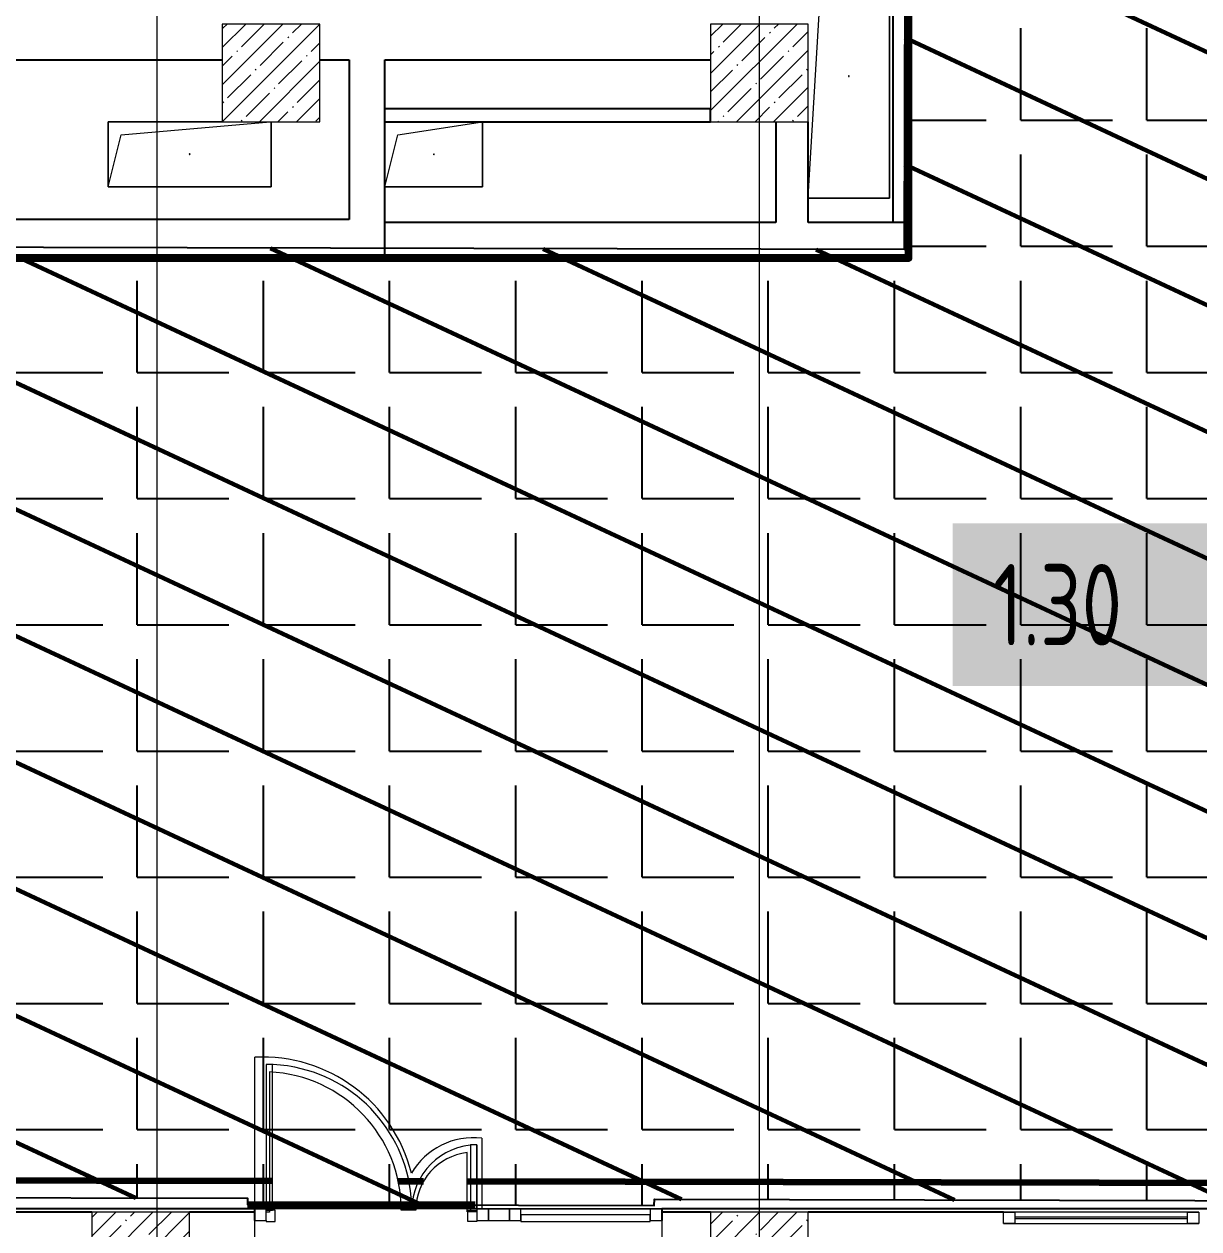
# Model space of a CAD drawing. Header units: millimetres. Extents: x -164500 to 426394, y -23753 to 102118.
# Drawn here: x 28858 to 36075, y 7661 to 15064 of the extents above; entities that cross this region are included whole.
import ezdxf

# ---------------------------------------------------------------- set-up
doc = ezdxf.new("R2010")
doc.units = ezdxf.units.MM
for name, color, linetype, lineweight in [('0) шлифовка', 5, 'Continuous', 60), ('284 стык. профилей', 1, 'Continuous', 120), ('384 ПК-3', 30, 'Continuous', 120), ('A-DETL-GENF', 7, 'Continuous', 9), ('A-FLOR', 7, 'Continuous', 9), ('A-GENM', 7, 'Continuous', 9), ('A-GLAZ', 7, 'Continuous', 9), ('A-GLAZ-1', 7, 'Continuous', 5), ('A-GLAZ-CURT-2', 7, 'Continuous', 20), ('A-GLAZ-CWMG', 7, 'Continuous', 9), ('A-GLAZ-CWMG-1', 7, 'Continuous', 20), ('S-COLS-1', 7, 'Continuous', 5), ('Оси', 7, 'Continuous', 9)]:
    doc.layers.add(name, color=color, linetype=linetype, lineweight=lineweight)
doc.layers.add('1.1.1) Плитка КР1 Остаток', color=52, linetype='Continuous')
doc.layers.add('A-DOOR-4', color=7, linetype='Continuous', lineweight=5, true_color=0xd7dbdf)
doc.styles.add('СПДС', font='ГОСТ тип А.ttf', dxfattribs={"width": 0.9})

# ---------------------------------------------------------------- blocks, each defined once
blk = doc.blocks.new('BSC_Колонна _Прямоугольная - 600х600-23286269-Объем проектирования 1 этажа')
at = {"layer": 'S-COLS-1'}
h = blk.add_hatch(dxfattribs=at)
h.set_pattern_fill('FP_3', color=256, style=0, pattern_type=2)
h.set_pattern_definition([(45, (-29509.74, -7600), (-114.04925, 114.04925), []), (45, (-29395.7, -7600), (-114.04925, 114.04925), [201.613, -40.323, 6.706, -33.617])])
h.paths.add_polyline_path([(-300, -300), (300, -300), (300, 300), (-300, 300), (-300, -187.4)])
for p, q in [((300, 300), (-300, 300)), ((-300, 300), (-300, -300)), ((300, -300), (300, 300)), ((-300, -300), (300, -300))]:
    blk.add_line(p, q, dxfattribs=at)
blk = doc.blocks.new('BSC_Колонна _Прямоугольная - 600х600-V39-Объем проектирования 1 этажа')
at = {"layer": 'S-COLS-1'}
h = blk.add_hatch(dxfattribs=at)
h.set_pattern_fill('FP_65', color=256, style=0, pattern_type=2)
h.set_pattern_definition([(45, (-33310, -7600), (-114.04925, 114.04925), []), (45, (-33195.95, -7600), (-114.04925, 114.04925), [201.613, -40.323, 6.706, -33.617])])
h.paths.add_polyline_path([(300, -300), (300, 300), (-300, 300), (-300, -300)])
for p, q in [((300, 300), (-300, 300)), ((-300, 300), (-300, -300)), ((300, -300), (300, 300)), ((-300, -300), (300, -300))]:
    blk.add_line(p, q, dxfattribs=at)
blk = doc.blocks.new('BSC_Колонна _Прямоугольная - 600х600-V68-Объем проектирования 1 этажа')
at = {"layer": 'S-COLS-1'}
h = blk.add_hatch(dxfattribs=at)
h.set_pattern_fill('FP_90', color=256, style=0, pattern_type=2)
h.set_pattern_definition([(45, (-33310, -14900), (-114.04925, 114.04925), []), (45, (-33195.95, -14900), (-114.04925, 114.04925), [201.613, -40.323, 6.706, -33.617])])
h.paths.add_polyline_path([(300, -300), (300, 300), (-300, 300), (-300, -300), (-100, -300)])
for p, q in [((300, 300), (-300, 300)), ((-300, 300), (-300, -300)), ((300, -300), (300, 300)), ((-300, -300), (300, -300))]:
    blk.add_line(p, q, dxfattribs=at)
blk = doc.blocks.new('BSC_Колонна _Прямоугольная - 600х600-V87-Объем проектирования 1 этажа')
at = {"layer": 'S-COLS-1'}
h = blk.add_hatch(dxfattribs=at)
h.set_pattern_fill('FP_104', color=256, style=0, pattern_type=2)
h.set_pattern_definition([(45, (-30310, -14900), (-114.04925, 114.04925), []), (45, (-30195.95, -14900), (-114.04925, 114.04925), [201.613, -40.323, 6.706, -33.617])])
h.paths.add_polyline_path([(30.5, -300), (300, -300), (300, 300), (-300, 300), (-300, -300)])
for p, q in [((300, 300), (-300, 300)), ((-300, 300), (-300, -300)), ((300, -300), (300, 300)), ((-300, -300), (300, -300))]:
    blk.add_line(p, q, dxfattribs=at)
blk = doc.blocks.new('GM_Отверстие прямоугольное _в плите_ - Отверстие-21959735-Объем проектирования 1 этажа')
at = {"layer": 'A-GENM'}
for p, q in [((-249.5, 750), (250, 750)), ((250, 750), (-249.5, 750)), ((-166.7, 666.7), (250, 750)), ((250, 750), (250, -750)), ((250, -750), (250, 750)), ((-249.5, -741.9), (-166.7, 666.7)), ((250, -750), (-249.5, -750)), ((-249.5, -750), (250, -750))]:
    blk.add_line(p, q, dxfattribs=at)
for start, end in [(360, 180), (180, 360)]:
    blk.add_arc((0, 0), 2.5, start, end, dxfattribs=at)
blk = doc.blocks.new('GM_Отверстие прямоугольное _в плите_ - Отверстие-21955464-Объем проектирования 1 этажа')
at = {"layer": 'A-GENM'}
for p, q in [((-220, 120), (300, 200)), ((300, 200), (300, -200)), ((300, -200), (300, 200)), ((-300, -200), (-220, 120)), ((300, -200), (-300, -200)), ((-300, -200), (300, -200))]:
    blk.add_line(p, q, dxfattribs=at)
for start, end in [(360, 180), (180, 360)]:
    blk.add_arc((0, 0), 2.5, start, end, dxfattribs=at)
blk = doc.blocks.new('GM_Отверстие прямоугольное _в плите_ - Отверстие-22278810-Объем проектирования 1 этажа')
at = {"layer": 'A-GENM'}
for p, q in [((-500, -200), (-500, 200)), ((-500, 200), (200, 200)), ((200, 200), (-500, 200)), ((-500, 200), (-500, -200)), ((-420, 120), (494.6, 199.5)), ((500, 199.5), (500, -200)), ((500, -200), (500, 199.5)), ((-500, -200), (-420, 120)), ((500, -200), (-500, -200)), ((-500, -200), (500, -200))]:
    blk.add_line(p, q, dxfattribs=at)
for start, end in [(360, 180), (180, 360)]:
    blk.add_arc((0, 0), 2.5, start, end, dxfattribs=at)
blk = doc.blocks.new('Прямоугольный импост - 50 x 70 мм-V257-Объем проектирования 1 этажа')
at = {"layer": 'A-GLAZ-CWMG-1'}
for p, q in [((-70, 35), (0, 35)), ((-70, -35), (-70, 35)), ((0, 35), (0, -35)), ((0, -35), (-70, -35))]:
    blk.add_line(p, q, dxfattribs=at)
blk = doc.blocks.new('Дверь_Витражная_остекление_ - ДВН_ДАО_Главный вход_1200 в свету-V258-Объем проектирования 1 этажа')
at = {"layer": 'A-DETL-GENF'}
for p, q in [((-607.5, 925), (-647.5, 925)), ((-647.5, 925), (-647.5, 35)), ((-607.5, 876.9), (-607.5, 925)), ((-607.5, 30), (-607.5, 876.9)), ((647.5, 430), (607.5, 430)), ((607.5, 430), (607.5, 30)), ((647.5, 35), (647.5, 430)), ((-647.5, 30), (-627.5, 30)), ((-627.5, 30), (-647.5, 30)), ((-627.5, 30), (-607.5, 30)), ((-592.5, 30), (-627.5, 30)), ((-592.5, -40), (-592.5, 30)), ((592.5, 20), (592.5, 30)), ((592.5, 30), (647.5, 30)), ((592.5, -40), (592.5, 20)), ((607.5, 30), (647.5, 30)), ((-647.5, -35), (-647.5, -40)), ((-647.5, -40), (-592.5, -40)), ((647.5, -40), (592.5, -40)), ((647.5, -35), (647.5, -40))]:
    blk.add_line(p, q, dxfattribs=at)
at = {"layer": 'A-DOOR-4'}
for p, q in [((-647.5, 925), (-647.5, 35)), ((647.5, 430), (647.5, 35))]:
    blk.add_line(p, q, dxfattribs=at)
for centre, radius, start, end in [((-647.5, 30), 895, 78.75, 90), ((-647.5, 30), 895, 360, 78.61092), ((647.5, 30), 400, 90, 180)]:
    blk.add_arc(centre, radius, start, end, dxfattribs=at)
blk = doc.blocks.new('Системная панель - Стемалит - 40мм-31720939-Объем проектирования 1 этажа')
at = {"layer": 'A-GLAZ-CURT-2'}
for p, q in [((65, 35), (-65, 35)), ((-65, 35), (-65, -35)), ((65, -35), (65, 35)), ((-65, -35), (65, -35))]:
    blk.add_line(p, q, dxfattribs=at)
blk = doc.blocks.new('Прямоугольный импост - 50 x 70 мм-V259-Объем проектирования 1 этажа')
at = {"layer": 'A-GLAZ-CWMG-1'}
for p, q in [((-35, 35), (35, 35)), ((-35, -35), (-35, 35)), ((35, 35), (35, -35)), ((35, -35), (-35, -35))]:
    blk.add_line(p, q, dxfattribs=at)
blk = doc.blocks.new('Прямоугольный импост - 50 x 70 мм-V260-Объем проектирования 1 этажа')
at = {"layer": 'A-GLAZ-CWMG-1'}
for p, q in [((0, 35), (-70, 35)), ((-70, 35), (-70, -35)), ((0, -35), (0, 35)), ((-70, -35), (0, -35))]:
    blk.add_line(p, q, dxfattribs=at)
blk = doc.blocks.new('Системная панель - Стекло - 40мм-V261-Объем проектирования 1 этажа')
at = {"layer": 'A-GLAZ-CURT-2'}
for p, q in [((397.5, 0), (-397.5, 0)), ((-397.5, 0), (-397.5, -40)), ((397.5, -40), (397.5, 0)), ((-397.5, -40), (397.5, -40))]:
    blk.add_line(p, q, dxfattribs=at)
blk = doc.blocks.new('Прямоугольный импост - 50 x 70 мм-V262-Объем проектирования 1 этажа')
at = {"layer": 'A-GLAZ-CWMG-1'}
for p, q in [((-35, 35), (35, 35)), ((-35, -35), (-35, 35)), ((35, 35), (35, -35)), ((35, -35), (-35, -35))]:
    blk.add_line(p, q, dxfattribs=at)
blk = doc.blocks.new('Прямоугольный импост - 50 x 70 мм-V263-Объем проектирования 1 этажа')
at = {"layer": 'A-GLAZ-CWMG'}
blk.add_line((32640, 7918), (31845, 7918), dxfattribs=at)
blk = doc.blocks.new('120_Окно_СКБ_1Ст - 120_Окно_СКБ_1Ст 400х1200 EI30-24228909-Объем проектирования 1 этажа')
at = {"layer": 'A-GLAZ'}
for p, q in [((-600, 30), (-600, 100)), ((-600, 100), (-530, 100)), ((-530, 100), (-530, 30)), ((530, 30), (530, 100)), ((530, 100), (600, 100)), ((600, 100), (600, 30)), ((-530, 30), (-600, 30)), ((600, 30), (530, 30))]:
    blk.add_line(p, q, dxfattribs=at)
at = {"layer": 'A-GLAZ-1'}
for p, q in [((600, 100), (-600, 100)), ((-600, 30), (600, 30)), ((530, 70), (-530, 70)), ((530, 60), (-530, 60))]:
    blk.add_line(p, q, dxfattribs=at)

msp = doc.modelspace()

# ---------------------------------------------------------------- hatches: boundary and pattern name
at = {"layer": '0) шлифовка', "true_color": 0x2776bb}
h = msp.add_hatch(dxfattribs=at)
h.set_pattern_fill('ANSI31', color=152, scale=222, angle=110)
h.set_pattern_definition([(155, (205553.1, 26879), (-297.8825, -638.811), [])])
h.paths.add_polyline_path([(28087.437, 10813.069), (28066.437, 10813.119), (28059.493, 7854.627), (30229.487, 7849.533), (30229.397, 7811.533), (32729.391, 7805.665), (32729.48, 7843.664), (38538.464, 7830.028), (38544.938, 10588.021), (37994.939, 10589.312), (37996.212, 11131.31), (38276.211, 11130.653), (38303.868, 22912.621), (37674.37, 22914.098), (37531.861, 22914.433), (37044.872, 22915.576), (37044.874, 22916.576), (35244.879, 22920.801), (35244.876, 22919.801), (34757.887, 22920.944), (34615.378, 22921.279), (34285.879, 22922.052), (34264.18, 13678.078), (28094.197, 13692.561)])
h.paths.add_polyline_path([(38543.342, 9908.035), (38804.702, 9908.035), (38804.702, 7853.938), (38543.342, 7853.938)])
h.paths.add_polyline_path([(38824.702, 22789.216), (38314.702, 22789.216), (38314.702, 21459.216), (38824.702, 21459.216)])
at = {"layer": '1.1.1) Плитка КР1 Остаток'}
h = msp.add_hatch(dxfattribs=at)
h.set_pattern_fill('ANGLE', color=256, scale=111)
h.set_pattern_definition([(0, (205553.1, 26879), (0, 775.335), [563.88, -211.455]), (90, (205553.1, 26879), (-775.335, 5e-14), [563.88, -211.455])])
h.paths.add_polyline_path([(28087.437, 10813.069), (28066.437, 10813.119), (28059.493, 7854.627), (30229.487, 7849.533), (30229.397, 7811.533), (32729.391, 7805.665), (32729.48, 7843.664), (38538.464, 7830.028), (38544.938, 10588.021), (37994.939, 10589.312), (37996.212, 11131.31), (38276.211, 11130.653), (38303.868, 22912.621), (37674.37, 22914.098), (37531.861, 22914.433), (37044.872, 22915.576), (37044.874, 22916.576), (35244.879, 22920.801), (35244.876, 22919.801), (34757.887, 22920.944), (34615.378, 22921.279), (34285.879, 22922.052), (34264.18, 13678.078), (28094.197, 13692.561)])
h.paths.add_polyline_path([(38543.342, 9908.035), (38804.702, 9908.035), (38804.702, 7853.938), (38543.342, 7853.938)])
h.paths.add_polyline_path([(38824.702, 22789.216), (38314.702, 22789.216), (38314.702, 21459.216), (38824.702, 21459.216)])

# ---------------------------------------------------------------- linework, layer by layer
for p, q in [((34295.702, 13622.938), (34295.702, 18513.938)), ((34274.702, 13643.938), (34274.702, 18483.938)), ((34194.702, 15633.938), (34194.702, 13843.938)), ((26474.702, 14843.938), (30074.702, 14843.938)), ((30674.702, 14843.938), (30854.702, 14843.938)), ((30854.702, 14843.938), (30854.702, 13863.938)), ((31074.702, 14843.938), (33074.702, 14843.938)), ((31074.702, 13843.938), (31074.702, 14843.938)), ((33074.445, 14543.938), (31074.702, 14543.938)), ((33074.445, 14463.938), (33074.445, 14543.938)), ((31074.702, 14463.938), (33074.445, 14463.938)), ((33475.175, 14463.938), (33475.175, 13843.938)), ((33675.175, 13843.938), (33675.175, 14463.938)), ((30854.702, 13863.938), (22654.702, 13863.938)), ((33475.175, 13843.938), (31074.702, 13843.938)), ((31074.702, 13643.938), (31074.702, 13843.938)), ((34274.702, 13843.938), (33675.175, 13843.938)), ((34274.702, 13643.938), (22654.702, 13643.938)), ((34295.702, 13622.938), (28124.702, 13622.938)), ((30274.702, 7784.938), (25074.702, 7784.938)), ((30274.702, 7711.938), (30274.702, 7783.938)), ((38583.702, 7784.938), (32774.702, 7784.938)), ((32774.702, 7784.938), (32774.702, 7783.938)), ((32774.702, 7783.938), (32774.702, 7711.938)), ((29274.445, 7763.938), (27524.702, 7763.938)), ((30274.702, 7763.938), (29874.445, 7763.938)), ((33074.702, 7763.938), (32774.702, 7763.938)), ((34874.702, 7763.938), (33674.702, 7763.938))]:
    msp.add_line(p, q)
at = {"flags": 128}
msp.add_lwpolyline([(28087.437, 10813.069), (28066.437, 10813.119), (28059.493, 7854.627), (30229.487, 7849.533), (30229.397, 7811.533), (32729.391, 7805.665), (32729.48, 7843.664), (38538.464, 7830.028), (38544.938, 10588.021), (37994.939, 10589.312), (37996.212, 11131.31), (38276.211, 11130.653), (38303.868, 22912.621), (37674.37, 22914.098), (37531.861, 22914.433), (37044.872, 22915.576), (37044.874, 22916.576), (35244.879, 22920.801), (35244.876, 22919.801), (34757.887, 22920.944), (34615.378, 22921.279), (34285.879, 22922.052), (34264.18, 13678.078), (28094.197, 13692.561)], close=True, dxfattribs=at)
at = {"layer": '284 стык. профилей'}
msp.add_lwpolyline([(30229.397, 7811.533), (31629.397, 7811.533)], dxfattribs=at)
at = {"layer": '384 ПК-3'}
for points in [[(22595.451, 10825.461), (28066.273, 10742.938), (28125.702, 13622.938), (34295.702, 13622.938), (34295.702, 18483.938)], [(30384.702, 7954.088), (23899.702, 7967.196)], [(31310.99, 7952.216), (31156.368, 7952.528)], [(38374.702, 7937.938), (31579.702, 7951.672)]]:
    msp.add_lwpolyline(points, dxfattribs=at)
at = {"layer": 'A-FLOR'}
for p, q in [((34294.702, 13623.938), (34294.702, 18563.938)), ((28124.702, 13623.938), (34294.702, 13623.938)), ((30274.702, 7783.938), (30274.702, 8715.607)), ((30364.702, 8625.996), (30364.702, 7763.938)), ((31669.702, 8219.12), (31669.702, 7781.938)), ((31579.702, 7766.938), (31579.702, 8129.677)), ((20274.958, 7783.938), (30274.702, 7783.938)), ((38559.702, 7783.938), (30276.79, 7783.938)), ((31264.702, 7776.938), (31174.702, 7776.938)), ((30274.702, 7543.938), (30274.702, 7711.938)), ((30364.702, 7763.938), (30344.702, 7763.938)), ((31639.702, 7766.938), (31579.702, 7766.938)), ((32774.702, 7711.938), (32774.702, 7543.938))]:
    msp.add_line(p, q, dxfattribs=at)
for centre, radius, start, end in [((30324.702, 7776.938), 940, 13.9690292, 93.0490868), ((30324.702, 7776.938), 940, 13.9690292, 93.0490868), ((30324.702, 7776.938), 850, 360, 87.3027319), ((30324.702, 7776.938), 850, 360, 87.3027319), ((31619.702, 7776.938), 445, 83.5486487, 149.3416287), ((31619.702, 7776.938), 445, 83.5486487, 149.3416287), ((31619.702, 7776.938), 355, 96.4696016, 180), ((31619.702, 7776.938), 355, 96.4696016, 180)]:
    msp.add_arc(centre, radius, start, end, dxfattribs=at)
at = {"layer": 'Оси'}
for points in [[(29674.702, -2042.321), (29674.702, 2957.679), (29674.702, 22262.009), (29674.702, 27262.009)], [(33374.702, -2042.321), (33374.702, 2957.679), (33374.702, 22262.009), (33374.702, 27262.009)]]:
    msp.add_lwpolyline(points, dxfattribs=at)

# ---------------------------------------------------------------- block references
for name, p in [('GM_Отверстие прямоугольное _в плите_ - Отверстие-21959735-Объем проектирования 1 этажа', (33924.702, 14743.938)), ('BSC_Колонна _Прямоугольная - 600х600-V87-Объем проектирования 1 этажа', (30374.702, 14763.938)), ('BSC_Колонна _Прямоугольная - 600х600-V68-Объем проектирования 1 этажа', (33374.702, 14763.938)), ('GM_Отверстие прямоугольное _в плите_ - Отверстие-22278810-Объем проектирования 1 этажа', (29874.702, 14264.411)), ('GM_Отверстие прямоугольное _в плите_ - Отверстие-21955464-Объем проектирования 1 этажа', (31374.702, 14263.938)), ('Дверь_Витражная_остекление_ - ДВН_ДАО_Главный вход_1200 в свету-V258-Объем проектирования 1 этажа', (30992.202, 7746.938)), ('Системная панель - Стемалит - 40мм-31720939-Объем проектирования 1 этажа', (31774.702, 7746.938)), ('Прямоугольный импост - 50 x 70 мм-V263-Объем проектирования 1 этажа', (64.702, -136.062)), ('BSC_Колонна _Прямоугольная - 600х600-23286269-Объем проектирования 1 этажа', (29574.445, 7463.938)), ('Системная панель - Стекло - 40мм-V261-Объем проектирования 1 этажа', (32307.202, 7746.938)), ('BSC_Колонна _Прямоугольная - 600х600-V39-Объем проектирования 1 этажа', (33374.702, 7463.938))]:
    msp.add_blockref(name, p)
at = {"rotation": 180}
msp.add_blockref('Прямоугольный импост - 50 x 70 мм-V260-Объем проектирования 1 этажа', (30274.702, 7746.938), dxfattribs=at)
at = {"extrusion": (0, 0, -1), "rotation": 180}
for name, p in [('Прямоугольный импост - 50 x 70 мм-V259-Объем проектирования 1 этажа', (-31674.702, 7746.938)), ('Прямоугольный импост - 50 x 70 мм-V262-Объем проектирования 1 этажа', (-31874.702, 7746.938)), ('Прямоугольный импост - 50 x 70 мм-V257-Объем проектирования 1 этажа', (-32774.702, 7746.938))]:
    msp.add_blockref(name, p, dxfattribs=at)
at = {"color": 3}
msp.add_blockref('120_Окно_СКБ_1Ст - 120_Окно_СКБ_1Ст 400х1200 EI30-24228909-Объем проектирования 1 этажа', (35474.702, 7663.938), dxfattribs=at)

# ---------------------------------------------------------------- texts
at = {"insert": (34811.085, 11746.291), "char_height": 500, "width": 1212.1515, "attachment_point": 1, "style": 'СПДС', "bg_fill": 1, "box_fill_scale": 1.5, "bg_fill_color": 7, "bg_fill_true_color": 16777215, "bg_fill_transparency": 0}
msp.add_mtext('1.30', dxfattribs=at)

doc.saveas('drawing.dxf')
